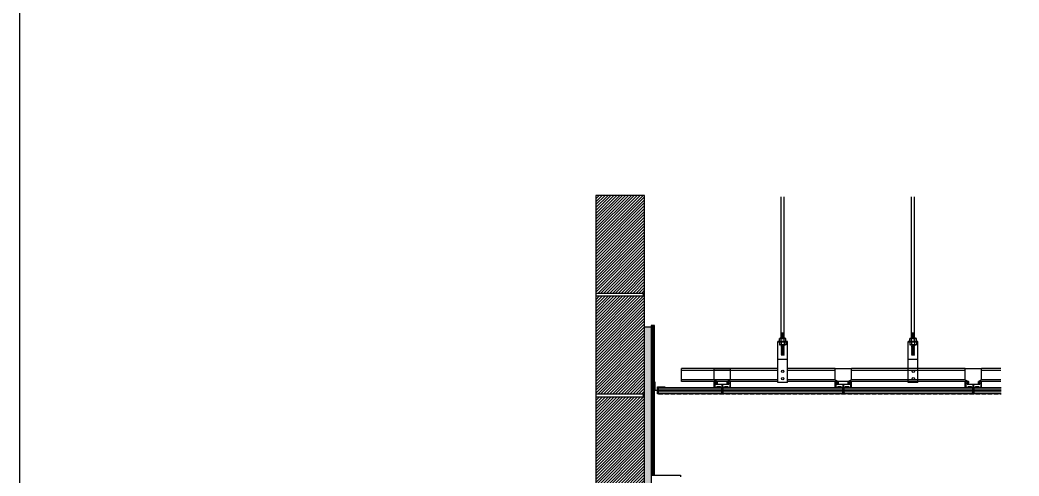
# Model space of a CAD drawing. Header units: millimetres. Extents: x -223175 to 287756, y -120611 to 352956.
# Drawn here: x 276784 to 279856, y 82362 to 83763 of the extents above; entities that cross this region are included whole.
import ezdxf

# ---------------------------------------------------------------- set-up
doc = ezdxf.new("R2010")
doc.units = ezdxf.units.MM
doc.header["$LTSCALE"] = 50
doc.linetypes.add('DASHED2', pattern=[0.375, 0.25, -0.125])
doc.layers.get('DEFPOINTS').update_dxf_attribs({"color": 108})
for name, color, linetype in [('+Detail-hat(석고)', 8, 'Continuous'), ('+Detail-line', 7, 'Continuous'), ('0-ceiling', 8, 'Continuous'), ('COL', 2, 'Continuous'), ('DE-3', 3, 'Continuous'), ('DE-8', 8, 'Continuous'), ('DE-HAT', 253, 'Continuous'), ('f-steel', 4, 'Continuous'), ('HAT', 8, 'Continuous'), ('I-DIM', 255, 'Continuous'), ('I-HAT', 8, 'Continuous'), ('K-DETAIL', 6, 'Continuous'), ('plus-타일hat', 251, 'Continuous'), ('SC-FIN(G.B)', 4, 'Continuous')]:
    doc.layers.add(name, color=color, linetype=linetype)

# ---------------------------------------------------------------- blocks, each defined once
blk = doc.blocks.new('G$C2E011655')
at = {"layer": 'I-HAT'}
h = blk.add_hatch(dxfattribs=at)
h.set_pattern_fill('ANSI31', color=256, scale=2, angle=180, style=0)
h.set_pattern_definition([(225, (-40472.465, -21831.92), (4.4901281, -4.4901281), [])])
h.paths.add_polyline_path([(0, 3089.9), (-150, 3089.9), (-150, 2789.9), (0, 2789.9)])
h = blk.add_hatch(dxfattribs=at)
h.set_pattern_fill('ANSI31', color=256, scale=2, angle=180, style=0)
h.set_pattern_definition([(225, (-40472.465, -22141.911), (4.4901281, -4.4901281), [])])
h.paths.add_polyline_path([(0, 2779.9), (-150, 2779.9), (-150, 2479.9), (0, 2479.9)])
h = blk.add_hatch(dxfattribs=at)
h.set_pattern_fill('ANSI31', color=256, scale=2, angle=180, style=0)
h.set_pattern_definition([(225, (-40472.465, -22451.902), (4.4901281, -4.4901281), [])])
h.paths.add_polyline_path([(0, 2469.9), (-150, 2469.9), (-150, 2169.9), (0, 2169.9)])
h = blk.add_hatch(dxfattribs=at)
h.set_pattern_fill('ANSI31', color=256, scale=2, angle=180, style=0)
h.set_pattern_definition([(225, (-40472.465, -22761.893), (4.4901281, -4.4901281), [])])
h.paths.add_polyline_path([(0, 2159.9), (-150, 2159.9), (-150, 1859.9), (0, 1859.9)])
h = blk.add_hatch(dxfattribs=at)
h.set_pattern_fill('ANSI31', color=256, scale=2, angle=180, style=0)
h.set_pattern_definition([(225, (-40472.465, -23071.884), (4.4901281, -4.4901281), [])])
h.paths.add_polyline_path([(0, 1849.9), (-150, 1849.9), (-150, 1550), (0, 1550)])
h = blk.add_hatch(dxfattribs=at)
h.set_pattern_fill('ANSI31', color=256, scale=2, angle=180, style=0)
h.set_pattern_definition([(225, (-40472.465, -23381.875), (4.4901281, -4.4901281), [])])
h.paths.add_polyline_path([(0, 1540), (-150, 1540), (-150, 1240), (0, 1240)])
h = blk.add_hatch(dxfattribs=at)
h.set_pattern_fill('ANSI31', color=256, scale=2, angle=180, style=0)
h.set_pattern_definition([(225, (-40472.465, -23691.866), (4.4901281, -4.4901281), [])])
h.paths.add_polyline_path([(0, 1230), (-150, 1230), (-150, 930), (0, 930)])
h = blk.add_hatch(dxfattribs=at)
h.set_pattern_fill('ANSI31', color=256, scale=2, angle=180, style=0)
h.set_pattern_definition([(225, (-40472.465, -24001.857), (4.4901281, -4.4901281), [])])
h.paths.add_polyline_path([(0, 920), (-150, 920), (-150, 620), (0, 620)])
h = blk.add_hatch(dxfattribs=at)
h.set_pattern_fill('ANSI31', color=256, scale=2, angle=180, style=0)
h.set_pattern_definition([(225, (-40472.465, -24311.848), (4.4901281, -4.4901281), [])])
h.paths.add_polyline_path([(0, 610), (-150, 610), (-150, 310), (0, 310)])
h = blk.add_hatch(dxfattribs=at)
h.set_pattern_fill('ANSI31', color=256, scale=2, angle=180, style=0)
h.set_pattern_definition([(225, (-40472.465, -24621.839), (4.4901281, -4.4901281), [])])
h.paths.add_polyline_path([(0, 300), (-150, 300), (-150, 0), (0, 0)])
at = {"layer": '+Detail-line', "color": 252}
for points in [[(0, 172.1, -0.00144), (0, 172)], [(0, 63.3, -0.00144), (0, 63.2)]]:
    blk.add_lwpolyline(points, format="xyb", dxfattribs=at)
at = {"color": 3}
for points in [[(-150, 2789.9), (0, 2789.9), (0, 3089.9), (-150, 3089.9)], [(-150, 2479.9), (0, 2479.9), (0, 2779.9), (-150, 2779.9)], [(-150, 2169.9), (0, 2169.9), (0, 2469.9), (-150, 2469.9)], [(-150, 1859.9), (0, 1859.9), (0, 2159.9), (-150, 2159.9)], [(-150, 1550), (0, 1550), (0, 1849.9), (-150, 1849.9)], [(-150, 1240), (0, 1240), (0, 1540), (-150, 1540)], [(-150, 930), (0, 930), (0, 1230), (-150, 1230)], [(-150, 620), (0, 620), (0, 920), (-150, 920)], [(-150, 310), (0, 310), (0, 610), (-150, 610)], [(-150, 0), (0, 0), (0, 300), (-150, 300)]]:
    blk.add_lwpolyline(points, close=True, dxfattribs=at)
at = {"layer": 'DEFPOINTS'}
blk.add_lwpolyline([(-150, 0), (0, 0), (0, 3089.9), (-150, 3089.9)], close=True, dxfattribs=at)
at = {"layer": 'plus-타일hat', "color": 8}
for centre in [(0, 2784.9), (0, 2474.9), (0, 2164.9), (0, 1854.9), (0, 1545), (0, 1235), (0, 925), (0, 615), (0, 305)]:
    blk.add_arc(centre, 5, 90, 270, dxfattribs=at)
blk = doc.blocks.new('YTETYYYY')
at = {"layer": 'DE-8'}
for p, q in [((-1.8, 2.8), (1.8, 2.8)), ((-1.7, 2.9), (1.7, 2.9))]:
    blk.add_line(p, q, dxfattribs=at)
at = {"layer": 'DE-8', "linetype": 'Continuous'}
blk.add_lwpolyline([(-4.3, 0), (4.3, 0), (1.7, 2.8), (0.4, 26.9), (-0.4, 26.9), (-1.7, 2.8)], close=True, dxfattribs=at)
at = {"layer": 'DE-8'}
for centre, radius, start, end in [((1.6, 1.3), 4.16, 90.3693, 142.2372), ((1.6, 0.8), 4.16, 89.9874, 142.9158), ((1.6, 3), 4.16, 91.7355, 139.8976), ((1.6, 2.5), 4.16, 91.354, 140.538), ((1.6, 4.8), 4.16, 93.121, 137.647), ((1.6, 4.3), 4.16, 92.7396, 138.2554), ((1.6, 6.6), 4.16, 94.5062, 135.5005), ((1.6, 6.1), 4.16, 94.1248, 136.0821), ((1.6, 8.3), 4.16, 95.8118, 133.5593), ((1.6, 7.8), 4.16, 95.4301, 134.1192), ((1.6, 10), 4.16, 97.1388, 131.6574), ((1.6, 9.5), 4.16, 96.7566, 132.1983), ((1.6, 11.6), 4.16, 98.3874, 129.9264), ((1.6, 11.1), 4.16, 98.0046, 130.4514), ((1.6, 12.9), 4.16, 99.4364, 128.5115), ((1.6, 13.4), 5.41, 98.2925, 117.2127), ((1.6, 13.4), 4.16, 99.8202, 128.0024), ((1.6, -0.4), 4.16, 89.5054, 127.9517), ((1.6, 13.4), 7.16, 97.0532, 109.2736), ((1.6, 13.4), 5.91, 98.2925, 114.4007), ((1.6, 13.4), 7.66, 97.0532, 107.7314), ((1.6, 13.4), 9.41, 96.1386, 103.6977), ((1.6, 13.4), 8.91, 96.3018, 104.6796), ((1.6, 13.4), 11.2, 95.6826, 100.9801), ((1.6, 13.4), 10.7, 95.7976, 101.6621), ((1.6, -0.9), 4.16, 88.9012, 114.9715)]:
    blk.add_arc(centre, radius, start, end, dxfattribs=at)

msp = doc.modelspace()

# ---------------------------------------------------------------- hatches: boundary and pattern name
at = {"layer": '+Detail-hat(석고)'}
h = msp.add_hatch(dxfattribs=at)
h.set_pattern_fill('AR-SAND', color=252, scale=3, angle=180, style=0)
h.set_pattern_definition([(322.5, (314013.517, 105237.7376), (-0.1889801, -5.7804713), [0, -4.56, 0, -5.1, 0, -4.875]), (352.5, (314013.517, 105237.738), (5.3093301, -8.4664382), [0, -2.46, 0, -4.11, 0, -1.575]), (32.5, (314009.827, 105237.7376), (9.3424256, -0.01697716), [0, -1.5, 0, -5.4, 0, -7.05]), (42.5, (314009.827, 105237.738), (9.0183798, -2.6330267), [0, -0.75, 0, -3.54, 0, -4.05])])
h.paths.add_polyline_path([(279801.1732, 82634.5693), (279801.1894, 82615.4693), (278907.9609, 82615.5693), (278746.1528, 82615.5693), (278746.1528, 82625.0693), (278746.1528, 82625.0693), (278746.1528, 82634.5693), (278989.1526, 82634.5693)])
at = {"layer": 'COL'}
h = msp.add_hatch(dxfattribs=at)
h.set_pattern_fill('AR-SAND', color=8, scale=4, style=0)
h.set_pattern_definition([(217.5, (478541.205, 218513.8995), (0.25197343, -7.70729508), [0, -6.08, 0, -6.8, 0, -6.5]), (187.5, (478541.205, 218513.899), (-7.0791068, -11.28858426), [0, -3.28, 0, -5.48, 0, -2.1]), (147.5, (478546.125, 218513.8995), (-12.45656745, -0.02263621), [0, -2, 0, -7.2, 0, -9.4]), (137.5, (478546.125, 218513.899), (-12.0245064, -3.51070226), [0, -1, 0, -4.72, 0, -5.4])])
h.paths.add_polyline_path([(278724.9496, 82821.0056), (278724.9504, 80134.5617), (278704.9504, 80134.5617), (278704.9496, 82821.0056)])
at = {"layer": 'DE-HAT'}
h = msp.add_hatch(dxfattribs=at)
h.set_pattern_fill('ANSI31', color=256, scale=20, angle=270, style=0)
h.set_pattern_definition([(315, (282351.834, 86133.5644), (1.767767, 1.767767), [])])
h.paths.add_polyline_path([(278724.9528, 82733.662), (278724.9528, 82712.4964), (278726.9528, 82709.4975), (278726.9528, 82687.3914), (278724.9528, 82684.3925), (278724.9528, 82663.2269), (278726.9528, 82660.228), (278726.9528, 82638.1219), (278724.9528, 82635.123), (278724.9528, 82613.9574), (278726.9528, 82610.9585), (278726.9528, 82588.8524), (278724.9528, 82585.8535), (278724.9528, 82564.6879), (278726.9528, 82561.689), (278726.9528, 82539.5829), (278724.9528, 82536.584), (278724.9528, 82364.5697), (278734.9528, 82364.5697), (278734.9528, 82824.5697), (278724.9528, 82824.5697), (278724.9528, 82811.0354), (278726.9528, 82808.0365), (278726.9528, 82785.9304), (278724.9528, 82782.9315), (278724.9528, 82761.7659), (278726.9528, 82758.767), (278726.9528, 82736.6609)])

# ---------------------------------------------------------------- linework, layer by layer
at = {"layer": '+Detail-line', "color": 8}
for p, q in [((278746.1528, 82633.0693), (279801.1813, 82633.0693)), ((278746.1528, 82626.5693), (279801.1813, 82626.5693)), ((278746.2163, 82623.5693), (279801.1813, 82623.5693)), ((278746.2163, 82617.0693), (279801.1813, 82617.0693))]:
    msp.add_line(p, q, dxfattribs=at)
at = {"layer": '+Detail-line', "color": 4}
msp.add_lwpolyline([(278724.9528, 82733.662), (278724.9528, 82712.4964), (278726.9528, 82709.4975), (278726.9528, 82687.3914), (278724.9528, 82684.3925), (278724.9528, 82663.2269), (278726.9528, 82660.228), (278726.9528, 82638.1219), (278724.9528, 82635.123), (278724.9528, 82613.9574), (278726.9528, 82610.9585), (278726.9528, 82588.8524), (278724.9528, 82585.8535), (278724.9528, 82564.6879), (278726.9528, 82561.689), (278726.9528, 82539.5829), (278724.9528, 82536.584), (278724.9528, 82364.5697), (278734.9528, 82364.5697), (278734.9528, 82824.5697), (278724.9528, 82824.5697), (278724.9528, 82811.0354), (278726.9528, 82808.0365), (278726.9528, 82785.9304), (278724.9528, 82782.9315), (278724.9528, 82761.7659), (278726.9528, 82758.767), (278726.9528, 82736.6609)], close=True, dxfattribs=at)
msp.add_lwpolyline([(276784.1232, 87549.149), (286454.659, 87549.149), (286454.659, 79164.3507), (276784.1232, 79164.3507)], close=True)
at = {"layer": 'COL', "color": 8}
msp.add_lwpolyline([(278704.9504, 80154.5623), (278704.9496, 82821.0056), (278724.9496, 82821.0056), (278724.9504, 80154.5624)], dxfattribs=at)
at = {"layer": 'DE-3', "color": 4, "ltscale": 30}
for p, q in [((278724.9501, 82364.5697), (278814.9496, 82364.5697)), ((278724.9501, 82364.5697), (278724.9501, 81064.5697)), ((278814.9496, 82364.5697), (278814.9496, 82359.5697))]:
    msp.add_line(p, q, dxfattribs=at)
at = {"layer": 'f-steel', "color": 251}
for p, q in [((279124.7115, 82785.8231), (279124.7114, 83220.2869)), ((279133.7115, 82785.8231), (279133.7114, 83220.2869)), ((279526.0412, 82785.8231), (279526.0412, 83220.2869)), ((279535.0412, 82785.8231), (279535.0412, 83220.2869)), ((279125.4615, 82802.3231), (279124.7115, 82803.0731)), ((279124.7115, 82803.0731), (279133.7115, 82802.3231)), ((279124.7115, 82801.5731), (279125.4615, 82802.3231)), ((279125.4615, 82800.8231), (279124.7115, 82801.5731)), ((279124.7115, 82801.5731), (279133.7115, 82800.8231)), ((279124.7115, 82800.0731), (279125.4615, 82800.8231)), ((279125.4615, 82799.3231), (279124.7115, 82800.0731)), ((279124.7115, 82800.0731), (279133.7115, 82799.3231)), ((279124.7115, 82798.5731), (279125.4615, 82799.3231)), ((279125.4615, 82797.8231), (279124.7115, 82798.5731)), ((279124.7115, 82798.5731), (279133.7115, 82797.8231)), ((279124.7115, 82797.0731), (279125.4615, 82797.8231)), ((279125.4615, 82796.3231), (279124.7115, 82797.0731)), ((279124.7115, 82797.0731), (279133.7115, 82796.3231)), ((279124.7115, 82795.5731), (279125.4615, 82796.3231)), ((279125.4615, 82794.8231), (279124.7115, 82795.5731)), ((279124.7115, 82795.5731), (279133.7115, 82794.8231)), ((279124.7115, 82794.0731), (279125.4615, 82794.8231)), ((279125.4615, 82793.3231), (279124.7115, 82794.0731)), ((279124.7115, 82794.0731), (279133.7115, 82793.3231)), ((279125.4615, 82802.3231), (279132.9615, 82801.5731)), ((279125.4615, 82800.8231), (279132.9615, 82800.0731)), ((279125.4615, 82799.3231), (279132.9615, 82798.5731)), ((279125.4615, 82797.8231), (279132.9615, 82797.0731)), ((279125.4615, 82796.3231), (279132.9615, 82795.5731)), ((279125.4615, 82794.8231), (279132.9615, 82794.0731)), ((279132.9615, 82803.0731), (279133.7115, 82802.3231)), ((279133.7115, 82802.3231), (279132.9615, 82801.5731)), ((279132.9615, 82801.5731), (279133.7115, 82800.8231)), ((279133.7115, 82800.8231), (279132.9615, 82800.0731)), ((279132.9615, 82800.0731), (279133.7115, 82799.3231)), ((279133.7115, 82799.3231), (279132.9615, 82798.5731)), ((279132.9615, 82798.5731), (279133.7115, 82797.8231)), ((279133.7115, 82797.8231), (279132.9615, 82797.0731)), ((279132.9615, 82797.0731), (279133.7115, 82796.3231)), ((279133.7115, 82796.3231), (279132.9615, 82795.5731)), ((279132.9615, 82795.5731), (279133.7115, 82794.8231)), ((279133.7115, 82794.8231), (279132.9615, 82794.0731)), ((279132.9615, 82794.0731), (279133.7115, 82793.3231)), ((279526.7912, 82802.3231), (279526.0412, 82803.0731)), ((279526.0412, 82803.0731), (279535.0412, 82802.3231)), ((279526.0412, 82801.5731), (279526.7912, 82802.3231)), ((279526.7912, 82800.8231), (279526.0412, 82801.5731)), ((279526.0412, 82801.5731), (279535.0412, 82800.8231)), ((279526.0412, 82800.0731), (279526.7912, 82800.8231)), ((279526.7912, 82799.3231), (279526.0412, 82800.0731)), ((279526.0412, 82800.0731), (279535.0412, 82799.3231)), ((279526.0412, 82798.5731), (279526.7912, 82799.3231)), ((279526.7912, 82797.8231), (279526.0412, 82798.5731)), ((279526.0412, 82798.5731), (279535.0412, 82797.8231)), ((279526.0412, 82797.0731), (279526.7912, 82797.8231)), ((279526.7912, 82796.3231), (279526.0412, 82797.0731)), ((279526.0412, 82797.0731), (279535.0412, 82796.3231)), ((279526.0412, 82795.5731), (279526.7912, 82796.3231)), ((279526.7912, 82794.8231), (279526.0412, 82795.5731)), ((279526.0412, 82795.5731), (279535.0412, 82794.8231)), ((279526.0412, 82794.0731), (279526.7912, 82794.8231)), ((279526.7912, 82793.3231), (279526.0412, 82794.0731)), ((279526.0412, 82794.0731), (279535.0412, 82793.3231)), ((279526.7912, 82802.3231), (279534.2912, 82801.5731)), ((279526.7912, 82800.8231), (279534.2912, 82800.0731)), ((279526.7912, 82799.3231), (279534.2912, 82798.5731)), ((279526.7912, 82797.8231), (279534.2912, 82797.0731)), ((279526.7912, 82796.3231), (279534.2912, 82795.5731)), ((279526.7912, 82794.8231), (279534.2912, 82794.0731)), ((279534.2912, 82803.0731), (279535.0412, 82802.3231)), ((279535.0412, 82802.3231), (279534.2912, 82801.5731)), ((279534.2912, 82801.5731), (279535.0412, 82800.8231)), ((279535.0412, 82800.8231), (279534.2912, 82800.0731)), ((279534.2912, 82800.0731), (279535.0412, 82799.3231)), ((279535.0412, 82799.3231), (279534.2912, 82798.5731)), ((279534.2912, 82798.5731), (279535.0412, 82797.8231)), ((279535.0412, 82797.8231), (279534.2912, 82797.0731)), ((279534.2912, 82797.0731), (279535.0412, 82796.3231)), ((279535.0412, 82796.3231), (279534.2912, 82795.5731)), ((279534.2912, 82795.5731), (279535.0412, 82794.8231)), ((279535.0412, 82794.8231), (279534.2912, 82794.0731)), ((279534.2912, 82794.0731), (279535.0412, 82793.3231)), ((279114.2115, 82649.3951), (279114.2115, 82775.8231)), ((279144.2115, 82775.8231), (279114.2115, 82775.8231)), ((279144.2115, 82773.8231), (279114.2115, 82773.8231)), ((279122.2115, 82785.8231), (279119.2115, 82784.3231)), ((279139.2115, 82784.3231), (279119.2115, 82784.3231)), ((279119.2115, 82775.8231), (279119.2115, 82784.3231)), ((279119.2115, 82773.8231), (279119.2115, 82765.3231)), ((279139.2115, 82765.3231), (279119.2115, 82765.3231)), ((279122.2115, 82763.8231), (279119.2115, 82765.3231)), ((279136.2115, 82785.8231), (279122.2115, 82785.8231)), ((279136.2115, 82763.8231), (279122.2115, 82763.8231)), ((279124.7115, 82792.5731), (279125.4615, 82793.3231)), ((279125.4615, 82791.8231), (279124.7115, 82792.5731)), ((279124.7115, 82792.5731), (279133.7115, 82791.8231)), ((279124.7115, 82791.0731), (279125.4615, 82791.8231)), ((279125.4615, 82790.3231), (279124.7115, 82791.0731)), ((279124.7115, 82791.0731), (279133.7115, 82790.3231)), ((279124.7115, 82789.5731), (279125.4615, 82790.3231)), ((279125.4615, 82788.8231), (279124.7115, 82789.5731)), ((279124.7115, 82789.5731), (279133.7115, 82788.8231)), ((279124.7115, 82788.0731), (279125.4615, 82788.8231)), ((279125.4615, 82787.3231), (279124.7115, 82788.0731)), ((279124.7115, 82788.0731), (279133.7115, 82787.3231)), ((279124.7115, 82786.5731), (279125.4615, 82787.3231)), ((279125.4615, 82785.8231), (279124.7115, 82786.5731)), ((279124.7115, 82786.5731), (279132.2115, 82785.8231)), ((279124.7115, 82775.8231), (279124.7115, 82784.3231)), ((279124.7115, 82773.8231), (279124.7115, 82765.3231)), ((279125.4615, 82763.0731), (279124.7115, 82763.8231)), ((279125.4615, 82793.3231), (279132.9615, 82792.5731)), ((279125.4615, 82791.8231), (279132.9615, 82791.0731)), ((279125.4615, 82790.3231), (279132.9615, 82789.5731)), ((279125.4615, 82788.8231), (279132.9615, 82788.0731)), ((279125.4615, 82787.3231), (279132.9615, 82786.5731)), ((279133.7115, 82763.0731), (279126.2115, 82763.8231)), ((279133.7115, 82793.3231), (279132.9615, 82792.5731)), ((279132.9615, 82792.5731), (279133.7115, 82791.8231)), ((279133.7115, 82791.8231), (279132.9615, 82791.0731)), ((279132.9615, 82791.0731), (279133.7115, 82790.3231)), ((279133.7115, 82790.3231), (279132.9615, 82789.5731)), ((279132.9615, 82789.5731), (279133.7115, 82788.8231)), ((279133.7115, 82788.8231), (279132.9615, 82788.0731)), ((279132.9615, 82788.0731), (279133.7115, 82787.3231)), ((279133.7115, 82787.3231), (279132.9615, 82786.5731)), ((279132.9615, 82786.5731), (279133.7115, 82785.8231)), ((279132.9615, 82763.8231), (279133.7115, 82763.0731)), ((279133.7115, 82775.8231), (279133.7115, 82784.3231)), ((279133.7115, 82773.8231), (279133.7115, 82765.3231)), ((279139.2115, 82784.3231), (279136.2115, 82785.8231)), ((279139.2115, 82765.3231), (279136.2115, 82763.8231)), ((279139.2115, 82775.8231), (279139.2115, 82784.3231)), ((279139.2115, 82773.8231), (279139.2115, 82765.3231)), ((279144.2115, 82649.3951), (279144.2115, 82775.8231)), ((279515.5412, 82649.3951), (279515.5412, 82775.8231)), ((279545.5412, 82775.8231), (279515.5412, 82775.8231)), ((279545.5412, 82773.8231), (279515.5412, 82773.8231)), ((279523.5412, 82785.8231), (279520.5412, 82784.3231)), ((279540.5412, 82784.3231), (279520.5412, 82784.3231)), ((279520.5412, 82775.8231), (279520.5412, 82784.3231)), ((279520.5412, 82773.8231), (279520.5412, 82765.3231)), ((279540.5412, 82765.3231), (279520.5412, 82765.3231)), ((279523.5412, 82763.8231), (279520.5412, 82765.3231)), ((279537.5412, 82785.8231), (279523.5412, 82785.8231)), ((279537.5412, 82763.8231), (279523.5412, 82763.8231)), ((279526.0412, 82792.5731), (279526.7912, 82793.3231)), ((279526.7912, 82791.8231), (279526.0412, 82792.5731)), ((279526.0412, 82792.5731), (279535.0412, 82791.8231)), ((279526.0412, 82791.0731), (279526.7912, 82791.8231)), ((279526.7912, 82790.3231), (279526.0412, 82791.0731)), ((279526.0412, 82791.0731), (279535.0412, 82790.3231)), ((279526.0412, 82789.5731), (279526.7912, 82790.3231)), ((279526.7912, 82788.8231), (279526.0412, 82789.5731)), ((279526.0412, 82789.5731), (279535.0412, 82788.8231)), ((279526.0412, 82788.0731), (279526.7912, 82788.8231)), ((279526.7912, 82787.3231), (279526.0412, 82788.0731)), ((279526.0412, 82788.0731), (279535.0412, 82787.3231)), ((279526.0412, 82786.5731), (279526.7912, 82787.3231)), ((279526.7912, 82785.8231), (279526.0412, 82786.5731)), ((279526.0412, 82786.5731), (279533.5412, 82785.8231)), ((279526.0412, 82775.8231), (279526.0412, 82784.3231)), ((279526.0412, 82773.8231), (279526.0412, 82765.3231)), ((279526.7912, 82763.0731), (279526.0412, 82763.8231)), ((279526.7912, 82793.3231), (279534.2912, 82792.5731)), ((279526.7912, 82791.8231), (279534.2912, 82791.0731)), ((279526.7912, 82790.3231), (279534.2912, 82789.5731)), ((279526.7912, 82788.8231), (279534.2912, 82788.0731)), ((279526.7912, 82787.3231), (279534.2912, 82786.5731)), ((279535.0412, 82763.0731), (279527.5412, 82763.8231)), ((279535.0412, 82793.3231), (279534.2912, 82792.5731)), ((279534.2912, 82792.5731), (279535.0412, 82791.8231)), ((279535.0412, 82791.8231), (279534.2912, 82791.0731)), ((279534.2912, 82791.0731), (279535.0412, 82790.3231)), ((279535.0412, 82790.3231), (279534.2912, 82789.5731)), ((279534.2912, 82789.5731), (279535.0412, 82788.8231)), ((279535.0412, 82788.8231), (279534.2912, 82788.0731)), ((279534.2912, 82788.0731), (279535.0412, 82787.3231)), ((279535.0412, 82787.3231), (279534.2912, 82786.5731)), ((279534.2912, 82786.5731), (279535.0412, 82785.8231)), ((279534.2912, 82763.8231), (279535.0412, 82763.0731)), ((279535.0412, 82775.8231), (279535.0412, 82784.3231)), ((279535.0412, 82773.8231), (279535.0412, 82765.3231)), ((279540.5412, 82784.3231), (279537.5412, 82785.8231)), ((279540.5412, 82765.3231), (279537.5412, 82763.8231)), ((279540.5412, 82775.8231), (279540.5412, 82784.3231)), ((279540.5412, 82773.8231), (279540.5412, 82765.3231)), ((279545.5412, 82649.3951), (279545.5412, 82775.8231)), ((279114.2115, 82649.3951), (279114.2115, 82756.2476)), ((279124.7115, 82762.3231), (279125.4615, 82763.0731)), ((279133.7115, 82761.5731), (279124.7115, 82762.3231)), ((279125.4615, 82761.5731), (279124.7115, 82762.3231)), ((279124.7115, 82760.8231), (279125.4615, 82761.5731)), ((279133.7115, 82760.0731), (279124.7115, 82760.8231)), ((279125.4615, 82760.0731), (279124.7115, 82760.8231)), ((279124.7115, 82759.3231), (279125.4615, 82760.0731)), ((279133.7115, 82758.5731), (279124.7115, 82759.3231)), ((279125.4615, 82758.5731), (279124.7115, 82759.3231)), ((279124.7115, 82757.8231), (279125.4615, 82758.5731)), ((279133.7115, 82757.0731), (279124.7115, 82757.8231)), ((279125.4615, 82757.0731), (279124.7115, 82757.8231)), ((279124.7115, 82756.3231), (279125.4615, 82757.0731)), ((279133.7115, 82755.5731), (279124.7115, 82756.3231)), ((279125.4615, 82755.5731), (279124.7115, 82756.3231)), ((279124.7115, 82754.8231), (279125.4615, 82755.5731)), ((279133.7115, 82754.0731), (279124.7115, 82754.8231)), ((279125.4615, 82754.0731), (279124.7115, 82754.8231)), ((279124.7115, 82753.3231), (279125.4615, 82754.0731)), ((279133.7115, 82752.5731), (279124.7115, 82753.3231)), ((279125.4615, 82752.5731), (279124.7115, 82753.3231)), ((279124.7115, 82751.8231), (279125.4615, 82752.5731)), ((279133.7115, 82751.0731), (279124.7115, 82751.8231)), ((279125.4615, 82751.0731), (279124.7115, 82751.8231)), ((279124.7115, 82750.3231), (279125.4615, 82751.0731)), ((279125.4615, 82749.5731), (279124.7115, 82750.3231)), ((279133.7115, 82749.5731), (279124.7115, 82750.3231)), ((279124.7115, 82748.8231), (279125.4615, 82749.5731)), ((279133.7115, 82748.0731), (279124.7115, 82748.8231)), ((279125.4615, 82748.0731), (279124.7115, 82748.8231)), ((279124.7115, 82747.3231), (279125.4615, 82748.0731)), ((279133.7115, 82746.5731), (279124.7115, 82747.3231)), ((279125.4615, 82746.5731), (279124.7115, 82747.3231)), ((279124.7115, 82745.8231), (279125.4615, 82746.5731)), ((279133.7115, 82745.0731), (279124.7115, 82745.8231)), ((279125.4615, 82745.0731), (279124.7115, 82745.8231)), ((279124.7115, 82744.3231), (279125.4615, 82745.0731)), ((279133.7115, 82743.5731), (279124.7115, 82744.3231)), ((279125.4615, 82743.5731), (279124.7115, 82744.3231)), ((279124.7115, 82742.8231), (279125.4615, 82743.5731)), ((279133.7115, 82742.0731), (279124.7115, 82742.8231)), ((279125.4615, 82742.0731), (279124.7115, 82742.8231)), ((279124.7115, 82741.3231), (279125.4615, 82742.0731)), ((279133.7115, 82740.5731), (279124.7115, 82741.3231)), ((279125.4615, 82740.5731), (279124.7115, 82741.3231)), ((279124.7115, 82739.8231), (279125.4615, 82740.5731)), ((279133.7115, 82739.0731), (279124.7115, 82739.8231)), ((279125.4615, 82739.0731), (279124.7115, 82739.8231)), ((279124.7115, 82738.3231), (279125.4615, 82739.0731)), ((279133.7115, 82737.5731), (279124.7115, 82738.3231)), ((279125.4615, 82737.5731), (279124.7115, 82738.3231)), ((279124.7115, 82736.8231), (279125.4615, 82737.5731)), ((279133.7115, 82736.0731), (279124.7115, 82736.8231)), ((279125.4615, 82736.0731), (279124.7115, 82736.8231)), ((279124.7115, 82735.3231), (279125.4615, 82736.0731)), ((279133.7115, 82734.5731), (279124.7115, 82735.3231)), ((279125.4615, 82734.5731), (279124.7115, 82735.3231)), ((279124.7115, 82733.8231), (279125.4615, 82734.5731)), ((279132.9615, 82733.8231), (279124.7115, 82733.8231)), ((279132.9615, 82762.3231), (279125.4615, 82763.0731)), ((279132.9615, 82760.8231), (279125.4615, 82761.5731)), ((279132.9615, 82759.3231), (279125.4615, 82760.0731)), ((279132.9615, 82757.8231), (279125.4615, 82758.5731)), ((279132.9615, 82756.3231), (279125.4615, 82757.0731)), ((279132.9615, 82754.8231), (279125.4615, 82755.5731)), ((279132.9615, 82753.3231), (279125.4615, 82754.0731)), ((279132.9615, 82751.8231), (279125.4615, 82752.5731)), ((279132.9615, 82750.3231), (279125.4615, 82751.0731)), ((279132.9615, 82748.8231), (279125.4615, 82749.5731)), ((279132.9615, 82747.3231), (279125.4615, 82748.0731)), ((279132.9615, 82745.8231), (279125.4615, 82746.5731)), ((279132.9615, 82744.3231), (279125.4615, 82745.0731)), ((279132.9615, 82742.8231), (279125.4615, 82743.5731)), ((279132.9615, 82741.3231), (279125.4615, 82742.0731)), ((279132.9615, 82739.8231), (279125.4615, 82740.5731)), ((279132.9615, 82738.3231), (279125.4615, 82739.0731)), ((279132.9615, 82736.8231), (279125.4615, 82737.5731)), ((279132.9615, 82735.3231), (279125.4615, 82736.0731)), ((279132.9615, 82733.8231), (279125.4615, 82734.5731)), ((279133.7115, 82763.0731), (279132.9615, 82762.3231)), ((279132.9615, 82762.3231), (279133.7115, 82761.5731)), ((279133.7115, 82761.5731), (279132.9615, 82760.8231)), ((279132.9615, 82760.8231), (279133.7115, 82760.0731)), ((279133.7115, 82760.0731), (279132.9615, 82759.3231)), ((279132.9615, 82759.3231), (279133.7115, 82758.5731)), ((279133.7115, 82758.5731), (279132.9615, 82757.8231)), ((279132.9615, 82757.8231), (279133.7115, 82757.0731)), ((279133.7115, 82757.0731), (279132.9615, 82756.3231)), ((279132.9615, 82756.3231), (279133.7115, 82755.5731)), ((279133.7115, 82755.5731), (279132.9615, 82754.8231)), ((279132.9615, 82754.8231), (279133.7115, 82754.0731)), ((279133.7115, 82754.0731), (279132.9615, 82753.3231)), ((279132.9615, 82753.3231), (279133.7115, 82752.5731)), ((279133.7115, 82752.5731), (279132.9615, 82751.8231)), ((279132.9615, 82751.8231), (279133.7115, 82751.0731)), ((279133.7115, 82751.0731), (279132.9615, 82750.3231)), ((279132.9615, 82750.3231), (279133.7115, 82749.5731)), ((279133.7115, 82749.5731), (279132.9615, 82748.8231)), ((279132.9615, 82748.8231), (279133.7115, 82748.0731)), ((279133.7115, 82748.0731), (279132.9615, 82747.3231)), ((279132.9615, 82747.3231), (279133.7115, 82746.5731)), ((279133.7115, 82746.5731), (279132.9615, 82745.8231)), ((279132.9615, 82745.8231), (279133.7115, 82745.0731)), ((279133.7115, 82745.0731), (279132.9615, 82744.3231)), ((279132.9615, 82744.3231), (279133.7115, 82743.5731)), ((279133.7115, 82743.5731), (279132.9615, 82742.8231)), ((279132.9615, 82742.8231), (279133.7115, 82742.0731)), ((279133.7115, 82742.0731), (279132.9615, 82741.3231)), ((279132.9615, 82741.3231), (279133.7115, 82740.5731)), ((279133.7115, 82740.5731), (279132.9615, 82739.8231)), ((279132.9615, 82739.8231), (279133.7115, 82739.0731)), ((279133.7115, 82739.0731), (279132.9615, 82738.3231)), ((279132.9615, 82738.3231), (279133.7115, 82737.5731)), ((279133.7115, 82737.5731), (279132.9615, 82736.8231)), ((279132.9615, 82736.8231), (279133.7115, 82736.0731)), ((279133.7115, 82736.0731), (279132.9615, 82735.3231)), ((279132.9615, 82735.3231), (279133.7115, 82734.5731)), ((279133.7115, 82734.5731), (279132.9615, 82733.8231)), ((279144.2115, 82649.3951), (279144.2115, 82756.2476)), ((279515.5412, 82649.3951), (279515.5412, 82756.2476)), ((279526.0412, 82762.3231), (279526.7912, 82763.0731)), ((279535.0412, 82761.5731), (279526.0412, 82762.3231)), ((279526.7912, 82761.5731), (279526.0412, 82762.3231)), ((279526.0412, 82760.8231), (279526.7912, 82761.5731)), ((279535.0412, 82760.0731), (279526.0412, 82760.8231)), ((279526.7912, 82760.0731), (279526.0412, 82760.8231)), ((279526.0412, 82759.3231), (279526.7912, 82760.0731)), ((279535.0412, 82758.5731), (279526.0412, 82759.3231)), ((279526.7912, 82758.5731), (279526.0412, 82759.3231)), ((279526.0412, 82757.8231), (279526.7912, 82758.5731)), ((279535.0412, 82757.0731), (279526.0412, 82757.8231)), ((279526.7912, 82757.0731), (279526.0412, 82757.8231)), ((279526.0412, 82756.3231), (279526.7912, 82757.0731)), ((279535.0412, 82755.5731), (279526.0412, 82756.3231)), ((279526.7912, 82755.5731), (279526.0412, 82756.3231)), ((279526.0412, 82754.8231), (279526.7912, 82755.5731)), ((279535.0412, 82754.0731), (279526.0412, 82754.8231)), ((279526.7912, 82754.0731), (279526.0412, 82754.8231)), ((279526.0412, 82753.3231), (279526.7912, 82754.0731)), ((279535.0412, 82752.5731), (279526.0412, 82753.3231)), ((279526.7912, 82752.5731), (279526.0412, 82753.3231)), ((279526.0412, 82751.8231), (279526.7912, 82752.5731)), ((279535.0412, 82751.0731), (279526.0412, 82751.8231)), ((279526.7912, 82751.0731), (279526.0412, 82751.8231)), ((279526.0412, 82750.3231), (279526.7912, 82751.0731)), ((279526.7912, 82749.5731), (279526.0412, 82750.3231)), ((279535.0412, 82749.5731), (279526.0412, 82750.3231)), ((279526.0412, 82748.8231), (279526.7912, 82749.5731)), ((279535.0412, 82748.0731), (279526.0412, 82748.8231)), ((279526.7912, 82748.0731), (279526.0412, 82748.8231)), ((279526.0412, 82747.3231), (279526.7912, 82748.0731)), ((279535.0412, 82746.5731), (279526.0412, 82747.3231)), ((279526.7912, 82746.5731), (279526.0412, 82747.3231)), ((279526.0412, 82745.8231), (279526.7912, 82746.5731)), ((279535.0412, 82745.0731), (279526.0412, 82745.8231)), ((279526.7912, 82745.0731), (279526.0412, 82745.8231)), ((279526.0412, 82744.3231), (279526.7912, 82745.0731)), ((279535.0412, 82743.5731), (279526.0412, 82744.3231)), ((279526.7912, 82743.5731), (279526.0412, 82744.3231)), ((279526.0412, 82742.8231), (279526.7912, 82743.5731)), ((279535.0412, 82742.0731), (279526.0412, 82742.8231)), ((279526.7912, 82742.0731), (279526.0412, 82742.8231)), ((279526.0412, 82741.3231), (279526.7912, 82742.0731)), ((279535.0412, 82740.5731), (279526.0412, 82741.3231)), ((279526.7912, 82740.5731), (279526.0412, 82741.3231)), ((279526.0412, 82739.8231), (279526.7912, 82740.5731)), ((279535.0412, 82739.0731), (279526.0412, 82739.8231)), ((279526.7912, 82739.0731), (279526.0412, 82739.8231)), ((279526.0412, 82738.3231), (279526.7912, 82739.0731)), ((279535.0412, 82737.5731), (279526.0412, 82738.3231)), ((279526.7912, 82737.5731), (279526.0412, 82738.3231)), ((279526.0412, 82736.8231), (279526.7912, 82737.5731)), ((279535.0412, 82736.0731), (279526.0412, 82736.8231)), ((279526.7912, 82736.0731), (279526.0412, 82736.8231)), ((279526.0412, 82735.3231), (279526.7912, 82736.0731)), ((279535.0412, 82734.5731), (279526.0412, 82735.3231)), ((279526.7912, 82734.5731), (279526.0412, 82735.3231)), ((279526.0412, 82733.8231), (279526.7912, 82734.5731)), ((279534.2912, 82733.8231), (279526.0412, 82733.8231)), ((279534.2912, 82762.3231), (279526.7912, 82763.0731)), ((279534.2912, 82760.8231), (279526.7912, 82761.5731)), ((279534.2912, 82759.3231), (279526.7912, 82760.0731)), ((279534.2912, 82757.8231), (279526.7912, 82758.5731)), ((279534.2912, 82756.3231), (279526.7912, 82757.0731)), ((279534.2912, 82754.8231), (279526.7912, 82755.5731)), ((279534.2912, 82753.3231), (279526.7912, 82754.0731)), ((279534.2912, 82751.8231), (279526.7912, 82752.5731)), ((279534.2912, 82750.3231), (279526.7912, 82751.0731)), ((279534.2912, 82748.8231), (279526.7912, 82749.5731)), ((279534.2912, 82747.3231), (279526.7912, 82748.0731)), ((279534.2912, 82745.8231), (279526.7912, 82746.5731)), ((279534.2912, 82744.3231), (279526.7912, 82745.0731)), ((279534.2912, 82742.8231), (279526.7912, 82743.5731)), ((279534.2912, 82741.3231), (279526.7912, 82742.0731)), ((279534.2912, 82739.8231), (279526.7912, 82740.5731)), ((279534.2912, 82738.3231), (279526.7912, 82739.0731)), ((279534.2912, 82736.8231), (279526.7912, 82737.5731)), ((279534.2912, 82735.3231), (279526.7912, 82736.0731)), ((279534.2912, 82733.8231), (279526.7912, 82734.5731)), ((279535.0412, 82763.0731), (279534.2912, 82762.3231)), ((279534.2912, 82762.3231), (279535.0412, 82761.5731)), ((279535.0412, 82761.5731), (279534.2912, 82760.8231)), ((279534.2912, 82760.8231), (279535.0412, 82760.0731)), ((279535.0412, 82760.0731), (279534.2912, 82759.3231)), ((279534.2912, 82759.3231), (279535.0412, 82758.5731)), ((279535.0412, 82758.5731), (279534.2912, 82757.8231)), ((279534.2912, 82757.8231), (279535.0412, 82757.0731)), ((279535.0412, 82757.0731), (279534.2912, 82756.3231)), ((279534.2912, 82756.3231), (279535.0412, 82755.5731)), ((279535.0412, 82755.5731), (279534.2912, 82754.8231)), ((279534.2912, 82754.8231), (279535.0412, 82754.0731)), ((279535.0412, 82754.0731), (279534.2912, 82753.3231)), ((279534.2912, 82753.3231), (279535.0412, 82752.5731)), ((279535.0412, 82752.5731), (279534.2912, 82751.8231)), ((279534.2912, 82751.8231), (279535.0412, 82751.0731)), ((279535.0412, 82751.0731), (279534.2912, 82750.3231)), ((279534.2912, 82750.3231), (279535.0412, 82749.5731)), ((279535.0412, 82749.5731), (279534.2912, 82748.8231)), ((279534.2912, 82748.8231), (279535.0412, 82748.0731)), ((279535.0412, 82748.0731), (279534.2912, 82747.3231)), ((279534.2912, 82747.3231), (279535.0412, 82746.5731)), ((279535.0412, 82746.5731), (279534.2912, 82745.8231)), ((279534.2912, 82745.8231), (279535.0412, 82745.0731)), ((279535.0412, 82745.0731), (279534.2912, 82744.3231)), ((279534.2912, 82744.3231), (279535.0412, 82743.5731)), ((279535.0412, 82743.5731), (279534.2912, 82742.8231)), ((279534.2912, 82742.8231), (279535.0412, 82742.0731)), ((279535.0412, 82742.0731), (279534.2912, 82741.3231)), ((279534.2912, 82741.3231), (279535.0412, 82740.5731)), ((279535.0412, 82740.5731), (279534.2912, 82739.8231)), ((279534.2912, 82739.8231), (279535.0412, 82739.0731)), ((279535.0412, 82739.0731), (279534.2912, 82738.3231)), ((279534.2912, 82738.3231), (279535.0412, 82737.5731)), ((279535.0412, 82737.5731), (279534.2912, 82736.8231)), ((279534.2912, 82736.8231), (279535.0412, 82736.0731)), ((279535.0412, 82736.0731), (279534.2912, 82735.3231)), ((279534.2912, 82735.3231), (279535.0412, 82734.5731)), ((279535.0412, 82734.5731), (279534.2912, 82733.8231)), ((279545.5412, 82649.3951), (279545.5412, 82756.2476)), ((279144.2115, 82720.3199), (279114.2115, 82720.3199)), ((279144.2115, 82720.3199), (279114.2115, 82720.3199)), ((279545.5412, 82720.3199), (279515.5412, 82720.3199)), ((279545.5412, 82720.3199), (279515.5412, 82720.3199)), ((279114.2115, 82691.9693), (278818.8449, 82691.9693)), ((279114.2115, 82685.9693), (278818.8449, 82685.9693)), ((278919.1544, 82692.5693), (278969.1544, 82692.5693)), ((278919.1544, 82657.2193), (278919.1544, 82692.5693)), ((278969.1544, 82657.2193), (278969.1544, 82692.5693)), ((279290.8372, 82691.9693), (279144.2115, 82691.9693)), ((279290.8372, 82685.9693), (279144.2115, 82685.9693)), ((279290.8372, 82692.5693), (279340.8372, 82692.5693)), ((279290.8372, 82657.2193), (279290.8372, 82692.5693)), ((279340.8372, 82657.2193), (279340.8372, 82692.5693)), ((279691.1429, 82691.9693), (279340.8372, 82691.9693)), ((279691.1429, 82685.9693), (279340.8372, 82685.9693)), ((279691.1429, 82692.5693), (279741.1429, 82692.5693)), ((279691.1429, 82657.2193), (279691.1429, 82692.5693)), ((279741.1429, 82657.2193), (279741.1429, 82692.5693)), ((279800.6592, 82691.9693), (279741.1429, 82691.9693)), ((279800.6592, 82685.9693), (279741.1429, 82685.9693)), ((279114.2115, 82657.9693), (278818.8449, 82657.9693)), ((279114.2115, 82652.9693), (278818.8449, 82652.9693)), ((278919.1544, 82657.2193), (278929.1544, 82652.9693)), ((278919.1544, 82634.5693), (278919.1544, 82652.9693)), ((278924.3044, 82648.5693), (278924.3044, 82644.4693)), ((278925.8044, 82648.5693), (278924.3044, 82648.5693)), ((278924.3044, 82644.4693), (278964.0044, 82644.4693)), ((278925.8044, 82648.5693), (278925.8044, 82645.9693)), ((278925.8044, 82645.9693), (278929.1544, 82645.9693)), ((278929.1544, 82645.9693), (278929.1544, 82652.9693)), ((278969.1544, 82657.2193), (278959.1544, 82652.9693)), ((278959.1544, 82645.9693), (278959.1544, 82652.9693)), ((278962.5044, 82645.9693), (278959.1544, 82645.9693)), ((278962.5044, 82648.5693), (278962.5044, 82645.9693)), ((278962.5044, 82648.5693), (278964.0044, 82648.5693)), ((278964.0044, 82648.5693), (278964.0044, 82644.4693)), ((278969.1544, 82634.5693), (278969.1544, 82652.9693)), ((279290.8372, 82657.9693), (279144.2115, 82657.9693)), ((279700.3929, 82652.9693), (279144.2115, 82652.9693)), ((279290.8372, 82657.2193), (279300.8372, 82652.9693)), ((279290.8372, 82634.5693), (279290.8372, 82652.9693)), ((279295.9872, 82648.5693), (279295.9872, 82644.4693)), ((279297.4872, 82648.5693), (279295.9872, 82648.5693)), ((279295.9872, 82644.4693), (279335.6872, 82644.4693)), ((279297.4872, 82648.5693), (279297.4872, 82645.9693)), ((279297.4872, 82645.9693), (279300.8372, 82645.9693)), ((279300.8372, 82645.9693), (279300.8372, 82652.9693)), ((279340.8372, 82657.2193), (279330.8372, 82652.9693)), ((279330.8372, 82645.9693), (279330.8372, 82652.9693)), ((279334.1872, 82645.9693), (279330.8372, 82645.9693)), ((279334.1872, 82648.5693), (279334.1872, 82645.9693)), ((279334.1872, 82648.5693), (279335.6872, 82648.5693)), ((279335.6872, 82648.5693), (279335.6872, 82644.4693)), ((279691.1429, 82657.9693), (279340.8372, 82657.9693)), ((279340.8372, 82634.5693), (279340.8372, 82652.9693)), ((279691.1429, 82657.2193), (279701.1429, 82652.9693)), ((279691.1429, 82634.5693), (279691.1429, 82652.9693)), ((279696.2929, 82648.5693), (279696.2929, 82644.4693)), ((279697.7929, 82648.5693), (279696.2929, 82648.5693)), ((279696.2929, 82644.4693), (279735.9929, 82644.4693)), ((279697.7929, 82648.5693), (279697.7929, 82645.9693)), ((279697.7929, 82645.9693), (279701.1429, 82645.9693)), ((279701.1429, 82645.9693), (279701.1429, 82652.9693)), ((279741.1429, 82657.2193), (279731.1429, 82652.9693)), ((279731.1429, 82645.9693), (279731.1429, 82652.9693)), ((279734.4929, 82645.9693), (279731.1429, 82645.9693)), ((279800.6592, 82652.9693), (279731.8929, 82652.9693)), ((279734.4929, 82648.5693), (279734.4929, 82645.9693)), ((279734.4929, 82648.5693), (279735.9929, 82648.5693)), ((279735.9929, 82648.5693), (279735.9929, 82644.4693)), ((279800.6592, 82657.9693), (279741.1429, 82657.9693)), ((279741.1429, 82634.5693), (279741.1429, 82652.9693))]:
    msp.add_line(p, q, dxfattribs=at)
for points in [[(278818.8449, 82652.9693), (278818.8449, 82691.9693)], [(278928.4044, 82652.9693), (278928.4044, 82646.9693), (278926.8044, 82646.9693), (278926.8044, 82651.3693), (278920.7544, 82651.3693), (278920.7544, 82635.5693), (278926.3917, 82635.5693), (278927.9917, 82637.1693), (278937.3172, 82637.1693), (278938.9172, 82635.5693), (278949.3917, 82635.5693), (278950.9917, 82637.1693), (278960.3172, 82637.1693), (278961.9172, 82635.5693), (278967.5544, 82635.5693), (278967.5544, 82651.3693), (278961.5044, 82651.3693), (278961.5044, 82646.9693), (278959.9044, 82646.9693), (278959.9044, 82652.9693)], [(279300.0872, 82652.9693), (279300.0872, 82646.9693), (279298.4872, 82646.9693), (279298.4872, 82651.3693), (279292.4372, 82651.3693), (279292.4372, 82635.5693), (279298.0744, 82635.5693), (279299.6744, 82637.1693), (279308.9999, 82637.1693), (279310.5999, 82635.5693), (279321.0744, 82635.5693), (279322.6744, 82637.1693), (279331.9999, 82637.1693), (279333.5999, 82635.5693), (279339.2372, 82635.5693), (279339.2372, 82651.3693), (279333.1872, 82651.3693), (279333.1872, 82646.9693), (279331.5872, 82646.9693), (279331.5872, 82652.9693)], [(279700.3929, 82652.9693), (279700.3929, 82646.9693), (279698.7929, 82646.9693), (279698.7929, 82651.3693), (279692.7429, 82651.3693), (279692.7429, 82635.5693), (279698.3801, 82635.5693), (279699.9801, 82637.1693), (279709.3056, 82637.1693), (279710.9056, 82635.5693), (279721.3801, 82635.5693), (279722.9801, 82637.1693), (279732.3056, 82637.1693), (279733.9056, 82635.5693), (279739.5429, 82635.5693), (279739.5429, 82651.3693), (279733.4929, 82651.3693), (279733.4929, 82646.9693), (279731.8929, 82646.9693), (279731.8929, 82652.9693)], [(278969.1544, 82634.5693), (278919.1544, 82634.5693)], [(279340.8372, 82634.5693), (279290.8372, 82634.5693), (279290.8372, 82634.5693)], [(279741.1429, 82634.5693), (279691.1429, 82634.5693), (279691.1429, 82634.5693)]]:
    msp.add_lwpolyline(points, dxfattribs=at)
for centre in [(279129.6389, 82683.329), (279530.9687, 82683.329), (279129.6389, 82661.6163), (279530.9687, 82661.6163)]:
    msp.add_circle(centre, 3.6522, dxfattribs=at)
for centre, start, end in [((279120.2115, 82791.8231), 270, 306.8698976), ((279120.2115, 82757.8231), 53.1301024, 90), ((279129.2115, 82791.8231), 233.1301024, 306.8698976), ((279129.2115, 82757.8231), 53.1301024, 126.8698976), ((279138.2115, 82791.8231), 233.1301024, 270), ((279138.2115, 82757.8231), 90, 126.8698976), ((279521.5412, 82791.8231), 270, 306.8698976), ((279521.5412, 82757.8231), 53.1301024, 90), ((279530.5412, 82791.8231), 233.1301024, 306.8698976), ((279530.5412, 82757.8231), 53.1301024, 126.8698976), ((279539.5412, 82791.8231), 233.1301024, 270), ((279539.5412, 82757.8231), 90, 126.8698976)]:
    msp.add_arc(centre, 7.5, start, end, dxfattribs=at)
at = {"layer": 'HAT', "color": 251, "ltscale": 0.5}
for p, q in [((279144.2115, 82649.3951), (279114.2115, 82649.3951)), ((279144.2115, 82649.3951), (279114.2115, 82649.3951)), ((279545.5412, 82649.3951), (279515.5412, 82649.3951)), ((279545.5412, 82649.3951), (279515.5412, 82649.3951))]:
    msp.add_line(p, q, dxfattribs=at)
at = {"layer": 'I-DIM', "color": 1, "linetype": 'DASHED2'}
msp.add_lwpolyline([(278748.1165, 82614.5697), (279801.1813, 82614.5697)], dxfattribs=at)
at = {"layer": 'K-DETAIL', "color": 4}
msp.add_lwpolyline([(278748.1528, 82614.5693), (278744.9528, 82614.5693), (278744.9528, 82624.5693), (278734.9528, 82624.5693), (278734.9528, 82651.5693), (278736.1528, 82651.5693), (278736.1528, 82625.7693), (278744.9528, 82625.7693), (278744.9528, 82635.7693), (278766.9528, 82635.7693), (278766.9528, 82634.5693), (278746.1528, 82634.5693), (278746.1528, 82616.5693, 0.414213562)], format="xyb", close=True, dxfattribs=at)
at = {"layer": 'SC-FIN(G.B)', "color": 6}
for p, q in [((278746.1528, 82625.0693), (278746.1528, 82634.5693)), ((278746.1528, 82634.5693), (279801.1813, 82634.5693)), ((278746.1528, 82615.5693), (279801.1813, 82615.5693)), ((278746.2163, 82625.0693), (279801.1813, 82625.0693))]:
    msp.add_line(p, q, dxfattribs=at)

# ---------------------------------------------------------------- block references
at = {"color": 0, "xscale": -1}
for p in [(278944.0258, 82615.5693), (279315.7085, 82615.5693), (279716.0142, 82615.5693)]:
    msp.add_blockref('YTETYYYY', p, dxfattribs=at)
at = {"layer": '0-ceiling', "color": 0}
msp.add_blockref('G$C2E011655', (278704.9504, 80134.5617), dxfattribs=at)

doc.saveas('drawing.dxf')
